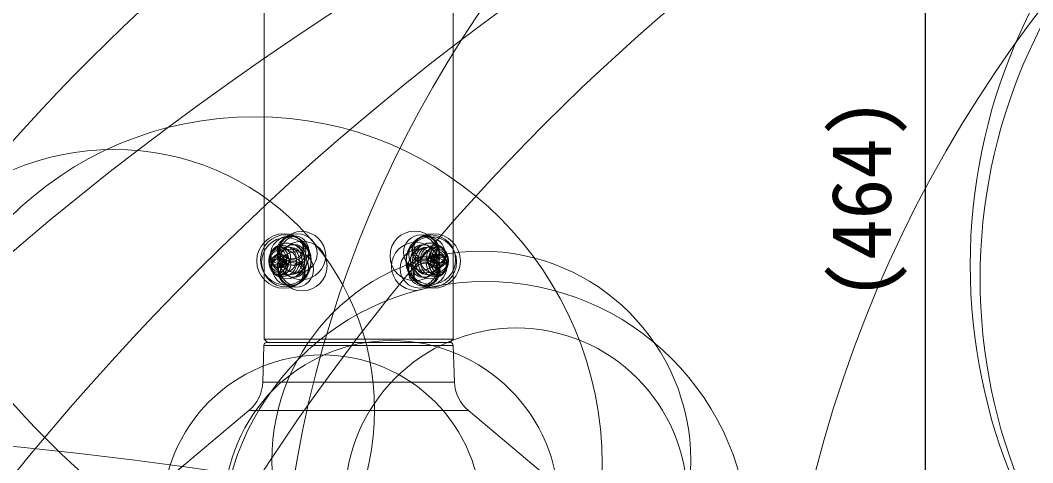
# Model space of a CAD drawing. Units: millimetres, scale not verified. Extents: x -11551 to 11812, y -1386 to 23401.
# Drawn here: x -32.09 to -1.01, y 10.81 to 24.39 of the extents above; entities that cross this region are included whole.
import ezdxf
from ezdxf.enums import TextEntityAlignment as Align

# ---------------------------------------------------------------- set-up
doc = ezdxf.new("R2010")
doc.units = ezdxf.units.MM
doc.header["$LTSCALE"] = 0.125
doc.layers.add('0-4_SUNPO', color=7, linetype='Continuous')
doc.layers.add('0-5_GAIKEI', color=1, linetype='Continuous', lineweight=18)
doc.styles.add('ＭＳ ゴシック', font='')
doc.styles.get('ＭＳ ゴシック').set_extended_font_data('MS Gothic')

# ---------------------------------------------------------------- blocks, each defined once
blk = doc.blocks.new('D10')
at = {"layer": '0-4_SUNPO'}
blk.add_line((60.1887, 226.4183), (60.1887, 185.0436), dxfattribs=at)
at = {"layer": '0-4_SUNPO', "style": 'ＭＳ ゴシック'}
blk.add_text('(464)', height=1.833, rotation=90, dxfattribs=at).set_placement((59.6887, 203.286), align=Align.BOTTOM_LEFT)

msp = doc.modelspace()

# ---------------------------------------------------------------- linework, layer by layer
at = {"layer": '0-5_GAIKEI', "color": 7}
for p, q in [((-24.6055, 31.2372), (-24.6055, 14.6054)), ((-18.802, 31.2372), (-18.802, 14.6054)), ((-24.6071, 14.4071), (-24.6463, 13.2863)), ((-24.6055, 14.6054), (-24.5038, 14.5036)), ((-18.802, 14.6054), (-18.9038, 14.5036)), ((-18.8004, 14.4071), (-18.7612, 13.2863)), ((-25.0742, 12.4089), (-30.193, 8.1137)), ((-18.3333, 12.4089), (-13.2145, 8.1137))]:
    msp.add_line(p, q, dxfattribs=at)
at = {"layer": '0-5_GAIKEI'}
for p, q in [((-24.1448, 17.4289), (-23.8264, 17.4289)), ((-23.7247, 17.4039), (-23.7202, 17.4039)), ((-23.7202, 17.5039), (-23.6495, 17.5039)), ((-19.6873, 17.5039), (-19.758, 17.5039)), ((-19.6828, 17.4039), (-19.6873, 17.4039)), ((-19.2628, 17.4289), (-19.5812, 17.4289)), ((-24.1801, 17.2347), (-24.3216, 17.1192)), ((-24.3216, 17.1192), (-24.3216, 16.8881)), ((-24.3216, 17.1192), (-24.1094, 17.1192)), ((-24.0386, 17.1192), (-24.1801, 17.2347)), ((-24.074, 17.148), (-24.1094, 17.1192)), ((-24.1094, 17.1192), (-24.1094, 16.8881)), ((-24.0386, 16.8881), (-24.0386, 17.1192)), ((-19.2274, 17.2347), (-19.3689, 17.1192)), ((-19.3689, 17.1192), (-19.3689, 16.8881)), ((-19.2981, 17.1192), (-19.3335, 17.148)), ((-19.0859, 17.1192), (-19.2981, 17.1192)), ((-19.2981, 16.8881), (-19.2981, 17.1192)), ((-19.0859, 17.1192), (-19.2274, 17.2347)), ((-19.0859, 16.8881), (-19.0859, 17.1192)), ((-24.4601, 17.0036), (-24.4601, 17.0088)), ((-24.3216, 16.8881), (-24.1801, 16.7725)), ((-24.3216, 16.8881), (-24.1094, 16.8881)), ((-24.1801, 16.7725), (-24.0386, 16.8881)), ((-24.1094, 16.8881), (-24.074, 16.8592)), ((-19.3689, 16.8881), (-19.2274, 16.7725)), ((-19.3335, 16.8592), (-19.2981, 16.8881)), ((-19.0859, 16.8881), (-19.2981, 16.8881)), ((-19.2274, 16.7725), (-19.0859, 16.8881)), ((-18.9474, 17.0036), (-18.9474, 16.9985)), ((-24.1447, 16.5784), (-23.8264, 16.5784)), ((-23.7247, 16.6034), (-23.7202, 16.6034)), ((-23.7202, 16.5033), (-23.6495, 16.5033)), ((-19.6873, 16.5033), (-19.758, 16.5033)), ((-19.6828, 16.6034), (-19.6873, 16.6034)), ((-19.2628, 16.5784), (-19.5812, 16.5784)), ((-18.8004, 14.4071), (-24.6071, 14.4071)), ((-18.8038, 14.6036), (-24.6038, 14.6036)), ((-18.9003, 14.5036), (-24.5072, 14.5036)), ((-18.7612, 13.2863), (-24.6463, 13.2863)), ((-18.3333, 12.4089), (-25.0742, 12.4089))]:
    msp.add_line(p, q, dxfattribs=at)
for centre, radius in [((-40.0568, 89.8245), 92.6191), ((16.5827, 81.6159), 87.2836), ((-18.1209, 35.4322), 36.2572), ((-15.1501, 31.9496), 27.506), ((-14.2392, 28.4934), 24.0499), ((12.6182, -106.3692), 146.8143), ((29.6711, -92.24), 132.6849), ((11.6776, -18.427), 58.8672), ((30.4295, -25.1987), 65.6394), ((10.6766, 28.4943), 11.9351), ((12.1037, -50.4179), 90.6691), ((30.0788, -56.0318), 96.283), ((30.1634, -40.0517), 80.3027), ((11.4982, 4.5996), 35.6482), ((30.638, 0.6997), 39.5486), ((23.1051, -349.5207), 388.9165), ((23.9429, -232.8485), 272.2412), ((-24.8968, 10.7614), 10.6728), ((-29.2056, 12.436), 7.9932), ((-23.9926, 17.0036), 0.8374), ((-23.9372, 17.0346), 0.7742), ((-23.9244, 16.9624), 0.7579), ((-23.8197, 17.1736), 0.5921), ((-23.7622, 17.3131), 0.4413), ((-23.4533, 17.1686), 0.7397), ((-23.5759, 17.2345), 0.6006), ((-23.6916, 17.3202), 0.4566), ((-23.7556, 17.3736), 0.3805), ((-23.7568, 17.4025), 0.3516), ((-19.9755, 17.159), 0.763), ((-19.7814, 17.2655), 0.5416), ((-19.415, 17.0036), 0.8374), ((-19.4703, 16.9726), 0.7742), ((-19.4831, 17.0448), 0.7579), ((-19.6042, 17.2021), 0.5595), ((-19.6497, 17.3368), 0.4173), ((-19.6649, 17.3775), 0.3801), ((-19.6504, 17.4045), 0.3496), ((-23.9088, 17.0014), 0.5513), ((-23.9107, 17.0062), 0.5493), ((-24.0289, 17.0536), 0.422), ((-24.1083, 17.12), 0.3185), ((-24.1428, 17.1771), 0.2518), ((-23.432, 16.8482), 0.763), ((-19.9542, 16.8386), 0.7397), ((-19.5878, 16.8336), 0.5921), ((-19.4987, 17.0058), 0.5513), ((-19.4968, 17.001), 0.5493), ((-19.3807, 17.0523), 0.4245), ((-19.3001, 17.119), 0.3198), ((-19.2656, 17.1749), 0.2541), ((-19.2628, 17.191), 0.2379), ((-24.0268, 16.955), 0.4245), ((-24.1075, 16.8883), 0.3198), ((-17.9379, 10.8726), 6.4298), ((-23.8034, 16.8051), 0.5595), ((-23.6262, 16.7418), 0.5416), ((-19.8317, 16.7727), 0.6006), ((-19.7159, 16.6871), 0.4566), ((-19.6454, 16.6942), 0.4413), ((-19.3786, 16.9537), 0.422), ((-19.2992, 16.8873), 0.3185), ((-24.1419, 16.8323), 0.2541), ((-24.1447, 16.8163), 0.2379), ((-23.7578, 16.6704), 0.4173), ((-23.7426, 16.6298), 0.3801), ((-23.7571, 16.6028), 0.3496), ((-19.6519, 16.6337), 0.3805), ((-19.6507, 16.6048), 0.3516), ((-19.2647, 16.8302), 0.2518), ((-17.8127, 8.2789), 8.0941), ((-16.866, 9.6941), 5.2512), ((-20.6866, 9.429), 5.1311), ((-22.8279, 9.2209), 4.8971)]:
    msp.add_circle(centre, radius, dxfattribs=at)
at = {"layer": '0-5_GAIKEI', "color": 7}
for centre, radius in [((19.837, -673.1676), 713.1818), ((23.7576, -316.9388), 356.9315), ((14.3862, 16.8806), 17.3152), ((14.2519, 16.4645), 16.8779), ((-45.8156, -123.4143), 135.3914)]:
    msp.add_circle(centre, radius, dxfattribs=at)
for centre, radius, start, end in [((-24.5072, 14.4036), 0.1, 90, 178), ((-18.9003, 14.4036), 0.1, 2, 90), ((-25.8455, 13.3281), 1.2, 310, 358), ((-17.562, 13.3281), 1.2, 182, 230)]:
    msp.add_arc(centre, radius, start, end, dxfattribs=at)
at = {"layer": '0-5_GAIKEI'}
for centre, major_axis, start_param, end_param in [((-23.6495, 17.0036), (0, 0.7505), 0.0995254, 0.9683418), ((-19.758, 17.0036), (0, -0.7505), 2.1732508, 3.0420669), ((-24.1447, 17.0036), (0, 0.4253), 3.1416291, 6.2832218), ((-23.7202, 17.0036), (0, -0.5003), 3.1415927, 3.6964038), ((-23.8264, 17.0036), (0, -0.4253), 1.5707963, 3.1415927), ((-23.7202, 17.0036), (0, -0.5003), 1.5707963, 3.1415927), ((-23.6495, 17.0036), (0, -0.5003), 1.5707963, 3.1415927), ((-19.758, 17.0036), (0, 0.5003), 0, 1.5707963), ((-19.6873, 17.0036), (0, 0.5003), 0, 1.5707963), ((-19.5812, 17.0036), (0, 0.4253), 6.2831853, 7.8539816), ((-19.6873, 17.0036), (0, 0.5003), 5.7283741, 6.2831853), ((-19.2628, 17.0036), (0, -0.4253), 3.1416291, 6.2832218), ((-23.7202, 17.0036), (0, -0.4002), 1.5707963, 3.1415927), ((-19.6873, 17.0036), (0, 0.4002), 0, 1.5707963), ((-19.2274, 17.0036), (0, -0.3752), 1.5582073, 7.8413926), ((-23.8264, 17.0036), (0, 0.4253), 3.1415927, 4.712389), ((-23.7202, 17.0036), (0, 0.4002), 3.1415927, 4.712389), ((-23.7202, 17.0036), (0, 0.5003), 3.1415927, 4.712389), ((-23.6495, 17.0036), (0, 0.5003), 3.1415927, 4.712389), ((-19.758, 17.0036), (0, -0.5003), 4.712389, 6.2831853), ((-19.6873, 17.0036), (0, -0.5003), 4.712389, 6.2831853), ((-19.6873, 17.0036), (0, -0.4002), 4.712389, 6.2831853), ((-19.5812, 17.0036), (0, -0.4253), 4.712389, 6.2831853), ((-23.6495, 17.0036), (0, 0.7505), 2.1732508, 3.0420669), ((-23.7202, 17.0036), (0, 0.5003), 2.5867815, 3.1415927), ((-19.758, 17.0036), (0, -0.7505), 0.0995254, 0.9683418), ((-19.6873, 17.0036), (0, -0.5003), 0, 0.5548112)]:
    msp.add_ellipse(centre, major_axis=major_axis, ratio=0.707107, start_param=start_param, end_param=end_param, dxfattribs=at)
msp.add_ellipse((-24.1801, 17.0036), major_axis=(0, 0.3752), ratio=0.707107, dxfattribs=at)

# ---------------------------------------------------------------- block references
at = {"layer": '0-4_SUNPO'}
msp.add_blockref('D10', (-64.5, -187.5), dxfattribs=at)

doc.saveas('drawing.dxf')
